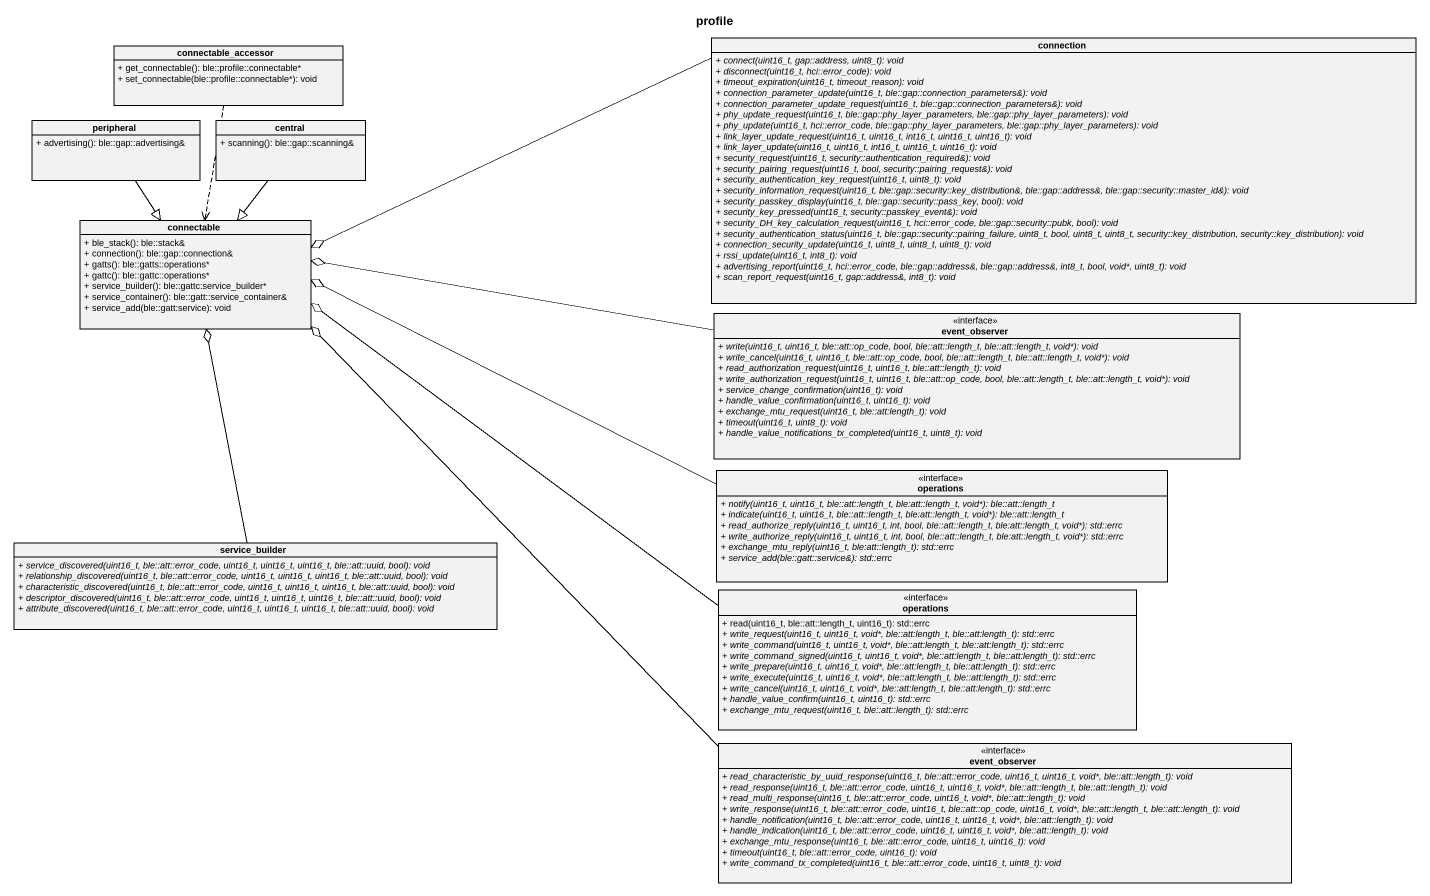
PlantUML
@startuml
title profile
hide circle
hide empty members
skinparam classAttributeIconSize 0
class connection {
  {abstract} + connect(uint16_t, gap::address, uint8_t): void
  {abstract} + disconnect(uint16_t, hci::error_code): void
  {abstract} + timeout_expiration(uint16_t, timeout_reason): void
  {abstract} + connection_parameter_update(uint16_t, ble::gap::connection_parameters&): void
  {abstract} + connection_parameter_update_request(uint16_t, ble::gap::connection_parameters&): void
  {abstract} + phy_update_request(uint16_t, ble::gap::phy_layer_parameters, ble::gap::phy_layer_parameters): void
  {abstract} + phy_update(uint16_t, hci::error_code, ble::gap::phy_layer_parameters, ble::gap::phy_layer_parameters): void
  {abstract} + link_layer_update_request(uint16_t, uint16_t, int16_t, uint16_t, uint16_t): void
  {abstract} + link_layer_update(uint16_t, uint16_t, int16_t, uint16_t, uint16_t): void
  {abstract} + security_request(uint16_t, security::authentication_required&): void
  {abstract} + security_pairing_request(uint16_t, bool, security::pairing_request&): void
  {abstract} + security_authentication_key_request(uint16_t, uint8_t): void
  {abstract} + security_information_request(uint16_t, ble::gap::security::key_distribution&, ble::gap::address&, ble::gap::security::master_id&): void
  {abstract} + security_passkey_display(uint16_t, ble::gap::security::pass_key, bool): void
  {abstract} + security_key_pressed(uint16_t, security::passkey_event&): void
  {abstract} + security_DH_key_calculation_request(uint16_t, hci::error_code, ble::gap::security::pubk, bool): void
  {abstract} + security_authentication_status(uint16_t, ble::gap::security::pairing_failure, uint8_t, bool, uint8_t, uint8_t, security::key_distribution, security::key_distribution): void
  {abstract} + connection_security_update(uint16_t, uint8_t, uint8_t, uint8_t): void
  {abstract} + rssi_update(uint16_t, int8_t): void
  {abstract} + advertising_report(uint16_t, hci::error_code, ble::gap::address&, ble::gap::address&, int8_t, bool, void*, uint8_t): void
  {abstract} + scan_report_request(uint16_t, gap::address&, int8_t): void
}
class connectable_accessor {
  + get_connectable(): ble::profile::connectable*
  + set_connectable(ble::profile::connectable*): void
}
class peripheral {
  + advertising(): ble::gap::advertising&
}
class central {
  + scanning(): ble::gap::scanning&
}
class connectable {
  + ble_stack(): ble::stack&
  + connection(): ble::gap::connection&
  + gatts(): ble::gatts::operations*
  + gattc(): ble::gattc::operations*
  + service_builder(): ble::gattc:service_builder*
  + service_container(): ble::gatt::service_container&
  + service_add(ble::gatt:service): void
}
class event_observer <<interface>> {
  {abstract} + write(uint16_t, uint16_t, ble::att::op_code, bool, ble::att::length_t, ble::att::length_t, void*): void
  {abstract} + write_cancel(uint16_t, uint16_t, ble::att::op_code, bool, ble::att::length_t, ble::att::length_t, void*): void
  {abstract} + read_authorization_request(uint16_t, uint16_t, ble::att::length_t): void
  {abstract} + write_authorization_request(uint16_t, uint16_t, ble::att::op_code, bool, ble::att::length_t, ble::att::length_t, void*): void
  {abstract} + service_change_confirmation(uint16_t): void
  {abstract} + handle_value_confirmation(uint16_t, uint16_t): void
  {abstract} + exchange_mtu_request(uint16_t, ble::att:length_t): void
  {abstract} + timeout(uint16_t, uint8_t): void
  {abstract} + handle_value_notifications_tx_completed(uint16_t, uint8_t): void
}
class operations <<interface>> {
  {abstract} + notify(uint16_t, uint16_t, ble::att::length_t, ble:att::length_t, void*): ble::att::length_t
  {abstract} + indicate(uint16_t, uint16_t, ble::att::length_t, ble:att::length_t, void*): ble::att::length_t
  {abstract} + read_authorize_reply(uint16_t, uint16_t, int, bool, ble::att::length_t, ble:att::length_t, void*): std::errc
  {abstract} + write_authorize_reply(uint16_t, uint16_t, int, bool, ble::att::length_t, ble:att::length_t, void*): std::errc
  {abstract} + exchange_mtu_reply(uint16_t, ble:att::length_t): std::errc
  {abstract} + service_add(ble::gatt::service&): std::errc
}
class service_builder {
  {abstract} + service_discovered(uint16_t, ble::att::error_code, uint16_t, uint16_t, uint16_t, ble::att::uuid, bool): void
  {abstract} + relationship_discovered(uint16_t, ble::att::error_code, uint16_t, uint16_t, uint16_t, ble::att::uuid, bool): void
  {abstract} + characteristic_discovered(uint16_t, ble::att::error_code, uint16_t, uint16_t, uint16_t, ble::att::uuid, bool): void
  {abstract} + descriptor_discovered(uint16_t, ble::att::error_code, uint16_t, uint16_t, uint16_t, ble::att::uuid, bool): void
  {abstract} + attribute_discovered(uint16_t, ble::att::error_code, uint16_t, uint16_t, uint16_t, ble::att::uuid, bool): void
}
class "operations" as operations_2 <<interface>> {
  + read(uint16_t, ble::att::length_t, uint16_t): std::errc
  {abstract} + write_request(uint16_t, uint16_t, void*, ble::att:length_t, ble::att:length_t): std::errc
  {abstract} + write_command(uint16_t, uint16_t, void*, ble::att:length_t, ble::att:length_t): std::errc
  {abstract} + write_command_signed(uint16_t, uint16_t, void*, ble::att:length_t, ble::att:length_t): std::errc
  {abstract} + write_prepare(uint16_t, uint16_t, void*, ble::att:length_t, ble::att:length_t): std::errc
  {abstract} + write_execute(uint16_t, uint16_t, void*, ble::att:length_t, ble::att:length_t): std::errc
  {abstract} + write_cancel(uint16_t, uint16_t, void*, ble::att:length_t, ble::att:length_t): std::errc
  {abstract} + handle_value_confirm(uint16_t, uint16_t): std::errc
  {abstract} + exchange_mtu_request(uint16_t, ble::att::length_t): std::errc
}
class "event_observer" as event_observer_2 <<interface>> {
  {abstract} + read_characteristic_by_uuid_response(uint16_t, ble::att::error_code, uint16_t, uint16_t, void*, ble::att::length_t): void
  {abstract} + read_response(uint16_t, ble::att::error_code, uint16_t, uint16_t, void*, ble::att::length_t, ble::att::length_t): void
  {abstract} + read_multi_response(uint16_t, ble::att::error_code, uint16_t, void*, ble::att::length_t): void
  {abstract} + write_response(uint16_t, ble::att::error_code, uint16_t, ble::att::op_code, uint16_t, void*, ble::att::length_t, ble::att::length_t): void
  {abstract} + handle_notification(uint16_t, ble::att::error_code, uint16_t, uint16_t, void*, ble::att::length_t): void
  {abstract} + handle_indication(uint16_t, ble::att::error_code, uint16_t, uint16_t, void*, ble::att::length_t): void
  {abstract} + exchange_mtu_response(uint16_t, ble::att::error_code, uint16_t, uint16_t): void
  {abstract} + timeout(uint16_t, ble::att::error_code, uint16_t): void
  {abstract} + write_command_tx_completed(uint16_t, ble::att::error_code, uint16_t, uint8_t): void
}
connection -left-o connectable
connectable_accessor ..> connectable
peripheral --|> connectable
central --|> connectable
event_observer -left-o connectable
operations -left-o connectable
service_builder -up-o connectable
operations_2 -left-o connectable
event_observer_2 -up-o connectable
@enduml
